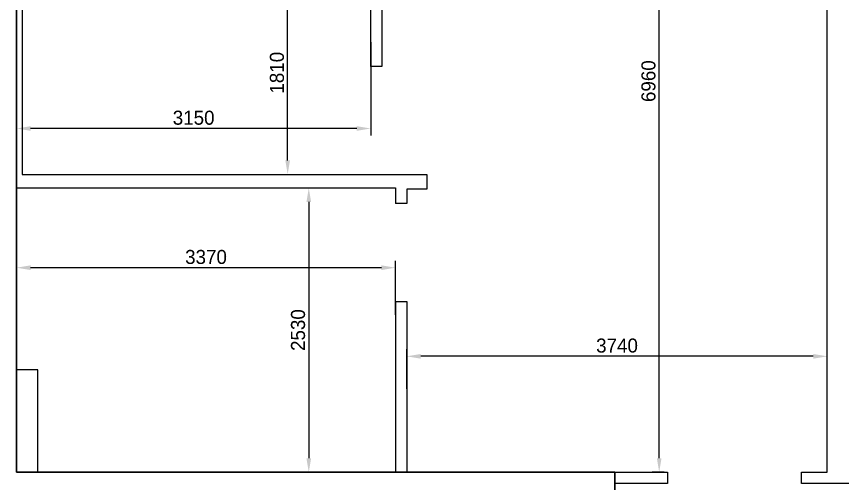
# Model space of a CAD drawing. Header units: millimetres. Extents: x 1226973 to 1255433, y -218643 to -189722.
# Drawn here: x 1233203 to 1240548, y -201702 to -197547 of the extents above; entities that cross this region are included whole.
import ezdxf

# ---------------------------------------------------------------- set-up
doc = ezdxf.new("R2010")
doc.units = ezdxf.units.MM
doc.layers.add('OFFICE_BOUNDARY', color=3, linetype='Continuous')

msp = doc.modelspace()

# ---------------------------------------------------------------- linework, layer by layer
at = {"color": 0, "lineweight": -2, "transparency": 16777216}
for p, q in [((1238917.7, -201477.1), (1238917.7, -194767.1)), ((1235613.7, -198827.1), (1235613.7, -197267.1)), ((1233202.5, -197776.7), (1233202.5, -198605.9)), ((1236352.5, -197776.7), (1236352.5, -198605.9)), ((1236227.5, -198543.4), (1233327.5, -198543.4)), ((1235466.6, -198952.1), (1235676.2, -198952.1)), ((1235823.4, -199072.1), (1235864, -199072.1)), ((1235801.5, -199197.1), (1235801.5, -201477.1)), ((1233202.5, -200201.4), (1233202.5, -199719.7)), ((1236447.5, -199782.2), (1233327.5, -199782.2)), ((1236572.5, -200201.4), (1236572.5, -199719.7)), ((1236672.5, -200858.4), (1236672.5, -200508.1)), ((1240412.5, -200858.4), (1240412.5, -200508.1)), ((1240287.5, -200570.6), (1236797.5, -200570.6)), ((1235823.4, -201602.1), (1235864, -201602.1)), ((1238961.3, -201602.1), (1238855.2, -201602.1))]:
    msp.add_line(p, q, dxfattribs=at)
at = {"color": 1, "lineweight": 30}
for p, q in [((1233202.5, -201602.1), (1233202.5, -197142.1)), ((1238522.5, -201602.1), (1233202.5, -201602.1)), ((1238522.5, -203822.1), (1238522.5, -201602.1))]:
    msp.add_line(p, q, dxfattribs=at)
for p, q in [((1236452.5, -197142.1), (1236452.5, -197992.1)), ((1236452.5, -197992.1), (1236352.5, -197992.1)), ((1238522.5, -201702.1), (1238522.5, -202102.1))]:
    msp.add_line(p, q)
for points in [[(1240182.5, -201702.1), (1240182.5, -201602.1), (1240412.5, -201602.1), (1240412.5, -194642.1), (1240252.5, -194642.1)], [(1236352.5, -197992.1), (1236352.5, -197142.1), (1233252.5, -197142.1), (1233252.5, -198952.1), (1236352.5, -198952.1)], [(1236352.5, -198952.1), (1236452.5, -198952.1), (1236852.5, -198952.1), (1236852.5, -199082.1), (1236672.5, -199082.1), (1236672.5, -199212.1), (1236572.5, -199212.1)], [(1236572.5, -200082.1), (1236572.5, -201602.1), (1233392.5, -201602.1), (1233392.5, -200692.1), (1233202.5, -200692.1), (1233202.5, -199072.1), (1236572.5, -199072.1), (1236572.5, -199212.1)], [(1236572.5, -200082.1), (1236672.5, -200082.1), (1236672.5, -201602.1), (1238992.5, -201602.1), (1238992.5, -201702.1)], [(1244252.5, -201602.1), (1244252.5, -201702.1), (1240182.5, -201702.1)], [(1238992.5, -201702.1), (1238522.5, -201702.1)]]:
    msp.add_lwpolyline(points)
at = {"color": 0, "transparency": 16777216}
for points in [[(1233327.5, -198522.6), (1233327.5, -198564.2), (1233202.5, -198543.4)], [(1236227.5, -198522.6), (1236227.5, -198564.2), (1236352.5, -198543.4)], [(1235592.9, -198827.1), (1235634.6, -198827.1), (1235613.7, -198952.1)], [(1235780.7, -199197.1), (1235822.3, -199197.1), (1235801.5, -199072.1)], [(1233327.5, -199761.3), (1233327.5, -199803), (1233202.5, -199782.2)], [(1236447.5, -199761.3), (1236447.5, -199803), (1236572.5, -199782.2)], [(1236797.5, -200549.7), (1236797.5, -200591.4), (1236672.5, -200570.6)], [(1240287.5, -200549.7), (1240287.5, -200591.4), (1240412.5, -200570.6)], [(1235780.7, -201477.1), (1235822.3, -201477.1), (1235801.5, -201602.1)], [(1238896.8, -201477.1), (1238938.5, -201477.1), (1238917.7, -201602.1)]]:
    msp.add_solid(points, dxfattribs=at)
at = {"layer": 'OFFICE_BOUNDARY'}
msp.add_lwpolyline([(1237012.5, -190122.1), (1240892.5, -190122.1), (1240892.5, -192152.1), (1249632.5, -192152.1), (1249632.5, -200662.1), (1255032.5, -200662.1), (1255032.5, -209642.1), (1249452.5, -209642.1), (1249452.5, -215022.1), (1249482.5, -215022.1), (1249482.5, -218242.1), (1243522.5, -218242.1), (1243522.5, -209612.1), (1240552.5, -209612.1), (1240552.5, -203822.1), (1238522.5, -203822.1), (1238522.5, -201602.1), (1233202.5, -201602.1), (1233202.5, -197142.1), (1236972.5, -197142.1), (1236972.5, -190122.1), (1237012.5, -190122.1)], close=True, dxfattribs=at)

# ---------------------------------------------------------------- texts
at = {"color": 0, "transparency": 16777216, "char_height": 125, "attachment_point": 5, "rotation": 90}
for s, insert in [('1810', (1235518.6, -198047.1)), ('6960', (1238822.6, -198122.1)), ('2530', (1235706.4, -200337.1))]:
    msp.add_mtext(s, dxfattribs=dict(at, insert=insert))
at = {"color": 0, "transparency": 16777216, "char_height": 125, "attachment_point": 5}
for s, insert in [('3150', (1234777.5, -198448.3)), ('3370', (1234887.5, -199687.1)), ('3740', (1238542.5, -200475.5))]:
    msp.add_mtext(s, dxfattribs=dict(at, insert=insert))

doc.saveas('drawing.dxf')
